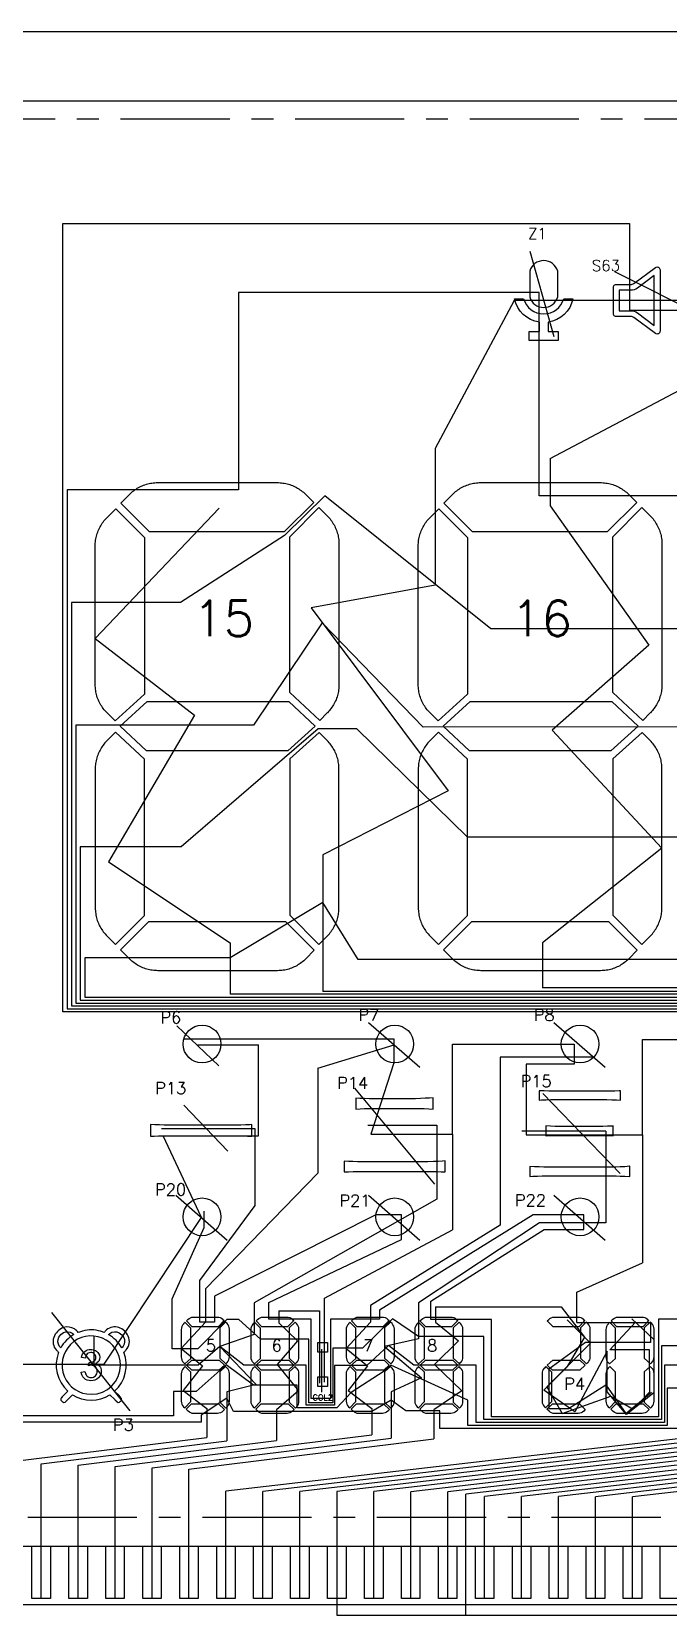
# Model space of a CAD drawing. Header units: millimetres. Extents: x 1653 to 3206, y -200 to 97.
# Drawn here: x 2433 to 2454.8, y -40.4 to 14 of the extents above; entities that cross this region are included whole.
import ezdxf
from ezdxf.enums import TextEntityAlignment as Align

# ---------------------------------------------------------------- set-up
doc = ezdxf.new("R2010")
doc.units = ezdxf.units.MM
doc.header["$LTSCALE"] = 3
doc.linetypes.add('CENTER', pattern=[2, 1.25, -0.25, 0.25, -0.25])
for name, color, linetype in [('COM', 1, 'Continuous'), ('DIM', 4, 'Continuous'), ('SEG', 3, 'Continuous')]:
    doc.layers.add(name, color=color, linetype=linetype)
doc.styles.add('romans', font='romans.shx')

msp = doc.modelspace()

# ---------------------------------------------------------------- linework, layer by layer
at = {"linetype": 'Continuous'}
msp.add_lwpolyline([(2378.323, -0.981), (2378.323, -24.981), (2393.323, -39.981), (2478.323, -39.981), (2493.323, -24.981), (2493.323, -0.981), (2478.323, 14.019), (2393.323, 14.019)], close=True, dxfattribs=at)
at = {"linetype": 'CENTER'}
msp.add_lwpolyline([(2469.762, 11.019), (2402.823, 11.019, 0.895837), (2402.823, -36.981), (2469.762, -36.981, 0.856686)], format="xyb", close=True, dxfattribs=at)
at = {"ltscale": 5.567185}
for points in [[(2450.073, 4.911, 0.751312), (2451.033, 4.911), (2451.033, 5.798, 0.751312), (2450.073, 5.798)], [(2449.861, 4.85, 0.752009), (2451.244, 4.85), (2451.553, 4.85, -0.316474), (2450.703, 4.041), (2450.703, 3.72), (2451.053, 3.72), (2451.053, 3.42), (2450.053, 3.42), (2450.053, 3.72), (2450.403, 3.72), (2450.403, 4.041, -0.316474), (2449.553, 4.85)]]:
    msp.add_lwpolyline(points, format="xyb", close=True, dxfattribs=at)
for points in [[(2454.55, 5.841), (2454.55, 3.737, -0.613749), (2454.391, 3.657), (2453.654, 4.2, 0.170117), (2453.535, 4.239), (2453.051, 4.239, -0.053353), (2453.015, 4.242, -0.353166), (2452.953, 4.309), (2452.952, 4.317, -0.024643), (2452.951, 4.339), (2452.951, 5.239, -0.039381), (2452.953, 5.269, -0.380477), (2453.023, 5.337, -0.034324), (2453.051, 5.339), (2453.535, 5.339, 0.171528), (2453.653, 5.378), (2454.391, 5.922, -0.615264)], [(2453.772, 5.217, -0.17176), (2453.535, 5.139), (2453.151, 5.139), (2453.151, 4.439), (2453.536, 4.439, -0.170393), (2453.773, 4.361), (2454.35, 3.935), (2454.35, 5.643)], [(2435.807, -32.658, 0.313418), (2436.122, -31.321, 0.045063), (2436.203, -31.243, 0.302255), (2436.274, -30.77, 0.209532), (2435.948, -30.473, 0.263753), (2435.533, -30.555, 0.051792), (2435.445, -30.644, 0.019576), (2435.327, -30.603, 0.150277), (2434.707, -30.594, 0.025282), (2434.56, -30.644, 0.078806), (2434.428, -30.522, 0.233987), (2434.054, -30.475, 0.230004), (2433.715, -30.813, 0.27049), (2433.798, -31.238, 0.049092), (2433.884, -31.321, 0.313442), (2434.199, -32.658), (2434.035, -32.821, 0.027829), (2433.978, -32.884, 0.027591), (2433.968, -32.9, 0.357724), (2433.978, -32.991, 0.080639), (2434.024, -33.028, 0.279133), (2434.107, -33.031, 0.087277), (2434.153, -32.991, -0.018466), (2434.197, -32.943), (2434.36, -32.78, 0.289541), (2435.646, -32.78), (2435.809, -32.943, -0.017068), (2435.83, -32.966), (2435.848, -32.986), (2435.857, -32.995), (2435.866, -33.005), (2435.875, -33.013, 0.027369), (2435.889, -33.025, 0.298636), (2435.974, -33.032, 0.081733), (2436.022, -32.997), (2436.028, -32.992, 0.318993), (2436.043, -32.911, 0.090584), (2436.003, -32.855, 0.006605), (2435.971, -32.821)], [(2434.41, -30.716, 0.14274), (2433.956, -31.17, -0.042316), (2433.913, -31.119, -0.289223), (2433.894, -30.8, -0.160211), (2434.053, -30.648, -0.268904), (2434.351, -30.669, -0.049341)], [(2436.006, -31.763, 2.414511), (2435.003, -32.766, 0.414113)], [(2436.05, -31.17, 0.142829), (2435.596, -30.716, -0.035853), (2435.64, -30.679, -0.29652), (2435.966, -30.654, -0.160233), (2436.118, -30.813, -0.268899), (2436.097, -31.111, -0.049329)], [(2434.994, -32.193, 0.422109), (2435.21, -31.974, 0.435736), (2435.004, -31.769, 0.062064), (2434.913, -31.784), (2434.928, -31.671, 0.166387), (2435.094, -31.631, 0.272684), (2435.163, -31.497, 0.205748), (2435.117, -31.382, 0.210691), (2434.987, -31.333, 0.26474), (2434.837, -31.415, 0.096467), (2434.801, -31.522), (2434.672, -31.499, -0.178724), (2434.781, -31.296, -0.178151), (2434.988, -31.227, -0.120239), (2435.146, -31.264, -0.14392), (2435.257, -31.364, -0.288638), (2435.259, -31.622, -0.140462), (2435.15, -31.712, -0.175921), (2435.293, -31.799, -0.168245), (2435.347, -31.971, -0.209358), (2435.251, -32.199, -0.20336), (2434.993, -32.3, -0.198821), (2434.758, -32.213, -0.18451), (2434.659, -32.004), (2434.788, -31.987, 0.026719), (2434.801, -32.038, 0.136994), (2434.865, -32.146, 0.18774)]]:
    msp.add_lwpolyline(points, format="xyb", close=True)
for points in [[(2436.351, -1.836), (2436.387, -1.803), (2436.425, -1.772), (2436.463, -1.741), (2436.503, -1.713), (2436.543, -1.685), (2436.585, -1.659), (2436.627, -1.635), (2436.671, -1.612), (2436.715, -1.591), (2436.759, -1.571), (2436.805, -1.553), (2436.851, -1.536), (2436.898, -1.521), (2436.945, -1.508), (2436.992, -1.497), (2437.04, -1.487), (2437.089, -1.479), (2437.137, -1.472), (2437.186, -1.468), (2437.235, -1.465), (2437.284, -1.464), (2437.296, -1.463), (2441.395, -1.463), (2441.444, -1.464), (2441.492, -1.467), (2441.541, -1.471), (2441.59, -1.477), (2441.638, -1.485), (2441.686, -1.494), (2441.734, -1.505), (2441.781, -1.518), (2441.828, -1.532), (2441.874, -1.548), (2441.92, -1.566), (2441.965, -1.585), (2442.009, -1.606), (2442.052, -1.629), (2442.095, -1.653), (2442.137, -1.678), (2442.177, -1.706), (2442.217, -1.734), (2442.256, -1.764), (2442.294, -1.795), (2442.33, -1.828), (2442.366, -1.861), (2442.374, -1.87), (2442.648, -2.143), (2441.637, -3.156), (2437.004, -3.156), (2436.016, -2.169), (2436.316, -1.87)], [(2447.451, -1.836), (2447.487, -1.803), (2447.525, -1.772), (2447.563, -1.741), (2447.603, -1.713), (2447.643, -1.685), (2447.685, -1.659), (2447.727, -1.635), (2447.77, -1.612), (2447.814, -1.591), (2447.859, -1.571), (2447.905, -1.553), (2447.951, -1.536), (2447.997, -1.521), (2448.045, -1.508), (2448.092, -1.497), (2448.14, -1.487), (2448.188, -1.479), (2448.237, -1.472), (2448.286, -1.468), (2448.334, -1.465), (2448.383, -1.464), (2448.396, -1.463), (2452.494, -1.463), (2452.543, -1.464), (2452.592, -1.467), (2452.641, -1.471), (2452.689, -1.477), (2452.738, -1.485), (2452.786, -1.494), (2452.834, -1.505), (2452.881, -1.518), (2452.928, -1.532), (2452.974, -1.548), (2453.019, -1.566), (2453.064, -1.585), (2453.109, -1.606), (2453.152, -1.629), (2453.195, -1.653), (2453.236, -1.678), (2453.277, -1.706), (2453.317, -1.734), (2453.356, -1.764), (2453.393, -1.795), (2453.43, -1.828), (2453.465, -1.861), (2453.474, -1.87), (2453.748, -2.143), (2452.736, -3.156), (2448.104, -3.156), (2447.116, -2.169), (2447.416, -1.87)], [(2435.141, -3.593), (2435.144, -3.544), (2435.148, -3.495), (2435.154, -3.447), (2435.162, -3.399), (2435.171, -3.351), (2435.182, -3.303), (2435.195, -3.256), (2435.209, -3.209), (2435.225, -3.163), (2435.243, -3.117), (2435.262, -3.072), (2435.283, -3.028), (2435.306, -2.984), (2435.33, -2.942), (2435.355, -2.9), (2435.382, -2.859), (2435.411, -2.819), (2435.44, -2.78), (2435.472, -2.743), (2435.504, -2.706), (2435.538, -2.67), (2435.547, -2.661), (2435.848, -2.36), (2436.833, -3.345), (2436.833, -8.723), (2435.821, -9.645), (2435.547, -9.371), (2435.513, -9.336), (2435.48, -9.3), (2435.448, -9.262), (2435.418, -9.224), (2435.39, -9.184), (2435.362, -9.144), (2435.336, -9.102), (2435.312, -9.06), (2435.289, -9.016), (2435.268, -8.972), (2435.248, -8.928), (2435.23, -8.882), (2435.213, -8.836), (2435.198, -8.789), (2435.185, -8.742), (2435.174, -8.695), (2435.164, -8.647), (2435.156, -8.598), (2435.149, -8.55), (2435.145, -8.501), (2435.142, -8.452), (2435.141, -8.403), (2435.14, -8.391), (2435.14, -3.642)], [(2443.516, -3.522), (2443.517, -3.573), (2443.517, -8.391), (2443.517, -8.44), (2443.514, -8.488), (2443.51, -8.537), (2443.504, -8.586), (2443.496, -8.634), (2443.487, -8.682), (2443.476, -8.73), (2443.463, -8.777), (2443.449, -8.824), (2443.433, -8.87), (2443.415, -8.916), (2443.395, -8.961), (2443.375, -9.005), (2443.352, -9.048), (2443.328, -9.091), (2443.302, -9.133), (2443.275, -9.174), (2443.247, -9.213), (2443.217, -9.252), (2443.186, -9.29), (2443.154, -9.327), (2443.12, -9.362), (2443.111, -9.372), (2442.856, -9.626), (2441.825, -8.665), (2441.825, -3.327), (2442.828, -2.322), (2443.11, -2.602), (2443.145, -2.639), (2443.178, -2.675), (2443.209, -2.712), (2443.239, -2.751), (2443.268, -2.791), (2443.295, -2.831), (2443.321, -2.873), (2443.346, -2.915), (2443.369, -2.958), (2443.39, -3.002), (2443.41, -3.047), (2443.428, -3.093), (2443.444, -3.139), (2443.459, -3.185), (2443.473, -3.232), (2443.484, -3.28), (2443.494, -3.328), (2443.502, -3.376), (2443.508, -3.425), (2443.513, -3.473)], [(2446.241, -3.593), (2446.244, -3.544), (2446.248, -3.495), (2446.254, -3.447), (2446.261, -3.399), (2446.271, -3.351), (2446.282, -3.303), (2446.295, -3.256), (2446.309, -3.209), (2446.325, -3.163), (2446.343, -3.117), (2446.362, -3.072), (2446.383, -3.028), (2446.406, -2.984), (2446.43, -2.942), (2446.455, -2.9), (2446.482, -2.859), (2446.51, -2.819), (2446.54, -2.78), (2446.571, -2.743), (2446.604, -2.706), (2446.637, -2.67), (2446.646, -2.661), (2446.948, -2.36), (2447.932, -3.345), (2447.932, -8.723), (2446.92, -9.645), (2446.646, -9.371), (2446.612, -9.336), (2446.58, -9.3), (2446.548, -9.262), (2446.518, -9.224), (2446.489, -9.184), (2446.462, -9.144), (2446.436, -9.102), (2446.412, -9.06), (2446.389, -9.016), (2446.367, -8.972), (2446.348, -8.928), (2446.33, -8.882), (2446.313, -8.836), (2446.298, -8.789), (2446.285, -8.742), (2446.274, -8.695), (2446.264, -8.647), (2446.256, -8.598), (2446.249, -8.55), (2446.245, -8.501), (2446.242, -8.452), (2446.24, -8.403), (2446.24, -8.391), (2446.24, -3.642)], [(2454.616, -3.522), (2454.617, -3.573), (2454.617, -8.391), (2454.616, -8.44), (2454.614, -8.488), (2454.61, -8.537), (2454.604, -8.586), (2454.596, -8.634), (2454.587, -8.682), (2454.576, -8.73), (2454.563, -8.777), (2454.548, -8.824), (2454.532, -8.87), (2454.515, -8.916), (2454.495, -8.961), (2454.474, -9.005), (2454.452, -9.048), (2454.428, -9.091), (2454.402, -9.133), (2454.375, -9.174), (2454.347, -9.213), (2454.317, -9.252), (2454.286, -9.29), (2454.254, -9.327), (2454.22, -9.362), (2454.211, -9.372), (2453.956, -9.626), (2452.925, -8.665), (2452.925, -3.327), (2453.928, -2.322), (2454.21, -2.602), (2454.245, -2.639), (2454.277, -2.675), (2454.309, -2.712), (2454.339, -2.751), (2454.368, -2.791), (2454.395, -2.831), (2454.421, -2.873), (2454.445, -2.915), (2454.468, -2.958), (2454.49, -3.002), (2454.509, -3.047), (2454.528, -3.093), (2454.544, -3.139), (2454.559, -3.185), (2454.572, -3.232), (2454.584, -3.28), (2454.594, -3.328), (2454.602, -3.376), (2454.608, -3.425), (2454.613, -3.473)], [(2441.755, -10.674), (2436.901, -10.674), (2435.997, -9.828), (2436.927, -8.981), (2441.792, -8.981), (2442.7, -9.827)], [(2452.855, -10.674), (2448, -10.674), (2447.097, -9.828), (2448.027, -8.981), (2452.892, -8.981), (2453.799, -9.827)], [(2435.513, -16.996), (2435.547, -17.031), (2435.836, -17.32), (2436.833, -16.321), (2436.833, -10.958), (2435.839, -10.029), (2435.547, -10.321), (2435.538, -10.331), (2435.504, -10.366), (2435.472, -10.403), (2435.44, -10.44), (2435.411, -10.479), (2435.382, -10.519), (2435.355, -10.56), (2435.33, -10.602), (2435.306, -10.644), (2435.283, -10.688), (2435.262, -10.732), (2435.243, -10.777), (2435.225, -10.823), (2435.209, -10.869), (2435.195, -10.916), (2435.182, -10.963), (2435.171, -11.011), (2435.162, -11.059), (2435.154, -11.107), (2435.148, -11.156), (2435.144, -11.204), (2435.141, -11.253), (2435.14, -11.302), (2435.14, -16.051), (2435.141, -16.064), (2435.142, -16.112), (2435.145, -16.161), (2435.149, -16.21), (2435.156, -16.259), (2435.164, -16.307), (2435.174, -16.355), (2435.185, -16.402), (2435.198, -16.449), (2435.213, -16.496), (2435.23, -16.542), (2435.248, -16.588), (2435.268, -16.632), (2435.289, -16.676), (2435.312, -16.72), (2435.336, -16.762), (2435.362, -16.804), (2435.39, -16.844), (2435.418, -16.884), (2435.448, -16.922), (2435.48, -16.96)], [(2443.111, -10.322), (2442.835, -10.046), (2441.825, -10.952), (2441.825, -16.317), (2442.825, -17.317), (2443.111, -17.031), (2443.12, -17.022), (2443.154, -16.987), (2443.186, -16.95), (2443.217, -16.912), (2443.247, -16.874), (2443.275, -16.834), (2443.302, -16.793), (2443.328, -16.751), (2443.352, -16.709), (2443.374, -16.665), (2443.395, -16.621), (2443.415, -16.576), (2443.432, -16.53), (2443.449, -16.484), (2443.463, -16.437), (2443.476, -16.39), (2443.487, -16.342), (2443.496, -16.294), (2443.504, -16.246), (2443.51, -16.197), (2443.514, -16.149), (2443.517, -16.1), (2443.517, -16.051), (2443.517, -11.302), (2443.517, -11.289), (2443.516, -11.24), (2443.513, -11.192), (2443.508, -11.143), (2443.502, -11.094), (2443.494, -11.046), (2443.484, -10.998), (2443.473, -10.951), (2443.459, -10.903), (2443.445, -10.857), (2443.428, -10.811), (2443.41, -10.765), (2443.39, -10.721), (2443.369, -10.677), (2443.346, -10.633), (2443.321, -10.591), (2443.295, -10.549), (2443.268, -10.509), (2443.239, -10.469), (2443.209, -10.431), (2443.178, -10.393), (2443.145, -10.357)], [(2446.612, -16.996), (2446.646, -17.031), (2446.936, -17.32), (2447.932, -16.321), (2447.932, -10.958), (2446.939, -10.029), (2446.646, -10.321), (2446.637, -10.331), (2446.604, -10.366), (2446.571, -10.403), (2446.54, -10.44), (2446.51, -10.479), (2446.482, -10.519), (2446.455, -10.56), (2446.43, -10.602), (2446.406, -10.644), (2446.383, -10.688), (2446.362, -10.732), (2446.343, -10.777), (2446.325, -10.823), (2446.309, -10.869), (2446.295, -10.916), (2446.282, -10.963), (2446.271, -11.011), (2446.261, -11.059), (2446.254, -11.107), (2446.248, -11.156), (2446.244, -11.204), (2446.241, -11.253), (2446.24, -11.302), (2446.24, -16.051), (2446.24, -16.064), (2446.242, -16.112), (2446.245, -16.161), (2446.249, -16.21), (2446.256, -16.259), (2446.264, -16.307), (2446.274, -16.355), (2446.285, -16.402), (2446.298, -16.449), (2446.313, -16.496), (2446.33, -16.542), (2446.348, -16.588), (2446.367, -16.632), (2446.389, -16.676), (2446.412, -16.72), (2446.436, -16.762), (2446.462, -16.804), (2446.489, -16.844), (2446.518, -16.884), (2446.548, -16.922), (2446.58, -16.96)], [(2454.211, -10.322), (2453.935, -10.046), (2452.925, -10.952), (2452.925, -16.317), (2453.925, -17.317), (2454.211, -17.031), (2454.22, -17.022), (2454.253, -16.987), (2454.286, -16.95), (2454.317, -16.912), (2454.347, -16.874), (2454.375, -16.834), (2454.402, -16.793), (2454.428, -16.751), (2454.452, -16.709), (2454.474, -16.665), (2454.495, -16.621), (2454.514, -16.576), (2454.532, -16.53), (2454.548, -16.484), (2454.563, -16.437), (2454.576, -16.39), (2454.587, -16.342), (2454.596, -16.294), (2454.604, -16.246), (2454.61, -16.197), (2454.614, -16.149), (2454.616, -16.1), (2454.617, -16.051), (2454.617, -11.302), (2454.617, -11.289), (2454.616, -11.24), (2454.613, -11.192), (2454.608, -11.143), (2454.602, -11.094), (2454.594, -11.046), (2454.584, -10.998), (2454.572, -10.951), (2454.559, -10.903), (2454.544, -10.857), (2454.528, -10.811), (2454.51, -10.765), (2454.49, -10.721), (2454.468, -10.677), (2454.446, -10.633), (2454.421, -10.591), (2454.395, -10.549), (2454.368, -10.509), (2454.339, -10.469), (2454.309, -10.431), (2454.277, -10.393), (2454.245, -10.357)], [(2441.677, -16.528), (2442.669, -17.52), (2442.375, -17.815), (2442.34, -17.849), (2442.304, -17.881), (2442.266, -17.913), (2442.228, -17.943), (2442.188, -17.972), (2442.147, -17.999), (2442.106, -18.025), (2442.064, -18.05), (2442.02, -18.072), (2441.976, -18.094), (2441.932, -18.114), (2441.886, -18.132), (2441.84, -18.148), (2441.793, -18.163), (2441.746, -18.176), (2441.699, -18.188), (2441.651, -18.198), (2441.603, -18.206), (2441.554, -18.212), (2441.505, -18.217), (2441.456, -18.22), (2441.408, -18.221), (2441.395, -18.221), (2437.297, -18.221), (2437.248, -18.22), (2437.199, -18.218), (2437.15, -18.214), (2437.102, -18.208), (2437.053, -18.2), (2437.005, -18.191), (2436.958, -18.18), (2436.91, -18.167), (2436.864, -18.152), (2436.817, -18.136), (2436.772, -18.119), (2436.727, -18.099), (2436.683, -18.078), (2436.639, -18.056), (2436.596, -18.032), (2436.555, -18.006), (2436.514, -17.979), (2436.474, -17.951), (2436.435, -17.921), (2436.398, -17.89), (2436.361, -17.857), (2436.325, -17.824), (2436.316, -17.815), (2436.008, -17.507), (2436.985, -16.528)], [(2452.777, -16.528), (2453.769, -17.52), (2453.475, -17.815), (2453.44, -17.849), (2453.403, -17.881), (2453.366, -17.913), (2453.327, -17.943), (2453.288, -17.972), (2453.247, -17.999), (2453.206, -18.025), (2453.163, -18.05), (2453.12, -18.072), (2453.076, -18.094), (2453.031, -18.114), (2452.986, -18.132), (2452.94, -18.148), (2452.893, -18.163), (2452.846, -18.176), (2452.799, -18.188), (2452.751, -18.198), (2452.702, -18.206), (2452.654, -18.212), (2452.605, -18.217), (2452.556, -18.22), (2452.507, -18.221), (2452.494, -18.221), (2448.397, -18.221), (2448.348, -18.22), (2448.299, -18.218), (2448.25, -18.214), (2448.201, -18.208), (2448.153, -18.2), (2448.105, -18.191), (2448.057, -18.18), (2448.01, -18.167), (2447.963, -18.152), (2447.917, -18.136), (2447.871, -18.119), (2447.827, -18.099), (2447.782, -18.078), (2447.739, -18.056), (2447.696, -18.032), (2447.655, -18.006), (2447.614, -17.979), (2447.574, -17.951), (2447.535, -17.921), (2447.497, -17.89), (2447.461, -17.857), (2447.425, -17.824), (2447.416, -17.815), (2447.108, -17.507), (2448.084, -16.528)], [(2446.757, -22.587), (2446.633, -22.594), (2446.478, -22.602), (2446.317, -22.61), (2446.146, -22.618), (2444.722, -22.618), (2444.557, -22.616), (2444.393, -22.613), (2444.238, -22.608), (2444.094, -22.602), (2444.094, -22.97), (2444.099, -22.97), (2444.241, -22.962), (2444.396, -22.958), (2444.561, -22.956), (2444.736, -22.955), (2446.16, -22.955), (2446.287, -22.955), (2446.45, -22.958), (2446.606, -22.962), (2446.757, -22.97)], [(2453.196, -22.342), (2453.143, -22.345), (2452.991, -22.352), (2452.829, -22.355), (2452.66, -22.356), (2450.962, -22.356), (2450.879, -22.356), (2450.724, -22.353), (2450.564, -22.349), (2450.395, -22.342), (2450.395, -22.663), (2450.472, -22.66), (2450.635, -22.654), (2450.793, -22.649), (2450.947, -22.648), (2452.66, -22.648), (2452.726, -22.648), (2452.897, -22.651), (2453.053, -22.656), (2453.196, -22.663)], [(2440.527, -23.507), (2440.45, -23.51), (2440.301, -23.514), (2440.143, -23.519), (2439.979, -23.521), (2439.807, -23.522), (2437.802, -23.522), (2437.669, -23.522), (2437.506, -23.519), (2437.347, -23.516), (2437.19, -23.513), (2437.035, -23.507), (2437.035, -23.905), (2437.161, -23.901), (2437.317, -23.896), (2437.477, -23.893), (2437.638, -23.89), (2437.802, -23.89), (2439.821, -23.89), (2439.895, -23.89), (2440.062, -23.891), (2440.223, -23.895), (2440.378, -23.899), (2440.527, -23.905)], [(2450.625, -23.553), (2450.625, -23.89), (2450.638, -23.888), (2450.804, -23.88), (2450.962, -23.876), (2451.114, -23.874), (2452.432, -23.874), (2452.453, -23.874), (2452.593, -23.876), (2452.754, -23.882), (2452.936, -23.89), (2452.936, -23.553), (2452.906, -23.555), (2452.739, -23.562), (2452.58, -23.566), (2452.432, -23.567), (2451.114, -23.567), (2451.102, -23.567), (2450.943, -23.566), (2450.784, -23.561)], [(2447.17, -24.748), (2447.072, -24.759), (2446.926, -24.77), (2446.76, -24.776), (2446.573, -24.779), (2444.338, -24.779), (2444.332, -24.779), (2444.156, -24.778), (2443.992, -24.775), (2443.839, -24.77), (2443.696, -24.764), (2443.696, -25.132), (2443.713, -25.13), (2443.849, -25.124), (2444.001, -25.119), (2444.169, -25.116), (2444.354, -25.116), (2446.573, -25.116), (2446.71, -25.116), (2446.879, -25.119), (2447.032, -25.124), (2447.17, -25.132)], [(2453.517, -24.931), (2453.503, -24.933), (2453.338, -24.95), (2453.18, -24.96), (2453.028, -24.963), (2450.64, -24.963), (2450.553, -24.963), (2450.395, -24.96), (2450.235, -24.955), (2450.074, -24.947), (2450.074, -25.284), (2450.173, -25.281), (2450.34, -25.275), (2450.497, -25.27), (2450.64, -25.27), (2453.028, -25.27), (2453.039, -25.27), (2453.185, -25.271), (2453.345, -25.276), (2453.517, -25.284)], [(2438.143, -31.636), (2438.176, -31.676), (2438.224, -31.724), (2438.43, -31.537), (2438.43, -30.496), (2438.23, -30.296), (2438.176, -30.35), (2438.171, -30.355), (2438.139, -30.396), (2438.115, -30.442), (2438.1, -30.492), (2438.096, -30.543), (2438.096, -31.482), (2438.096, -31.489), (2438.102, -31.541), (2438.118, -31.59)], [(2438.368, -30.16), (2438.413, -30.135), (2438.463, -30.119), (2438.514, -30.113), (2438.522, -30.113), (2439.332, -30.113), (2439.383, -30.118), (2439.433, -30.132), (2439.479, -30.156), (2439.52, -30.188), (2439.525, -30.193), (2439.569, -30.237), (2439.36, -30.447), (2438.475, -30.447), (2438.274, -30.247), (2438.328, -30.193)], [(2439.751, -31.482), (2439.751, -30.525), (2439.745, -30.473), (2439.729, -30.423), (2439.704, -30.378), (2439.67, -30.337), (2439.616, -30.283), (2439.417, -30.483), (2439.417, -31.525), (2439.626, -31.72), (2439.671, -31.676), (2439.676, -31.67), (2439.708, -31.629), (2439.732, -31.583), (2439.746, -31.533)], [(2440.534, -31.636), (2440.567, -31.676), (2440.616, -31.724), (2440.821, -31.537), (2440.821, -30.496), (2440.621, -30.296), (2440.567, -30.35), (2440.562, -30.355), (2440.53, -30.396), (2440.506, -30.442), (2440.492, -30.492), (2440.487, -30.543), (2440.487, -31.482), (2440.487, -31.489), (2440.493, -31.541), (2440.509, -31.59)], [(2440.759, -30.16), (2440.805, -30.135), (2440.854, -30.119), (2440.905, -30.113), (2440.913, -30.113), (2441.723, -30.113), (2441.775, -30.118), (2441.825, -30.132), (2441.871, -30.156), (2441.911, -30.188), (2441.917, -30.193), (2441.961, -30.237), (2441.751, -30.447), (2440.866, -30.447), (2440.666, -30.247), (2440.719, -30.193)], [(2442.143, -31.482), (2442.143, -30.525), (2442.136, -30.473), (2442.12, -30.423), (2442.095, -30.378), (2442.062, -30.337), (2442.008, -30.283), (2441.808, -30.483), (2441.808, -31.525), (2442.017, -31.72), (2442.062, -31.676), (2442.068, -31.67), (2442.1, -31.629), (2442.123, -31.583), (2442.138, -31.533)], [(2443.811, -31.636), (2443.844, -31.676), (2443.893, -31.724), (2444.098, -31.537), (2444.098, -30.496), (2443.898, -30.296), (2443.844, -30.35), (2443.839, -30.355), (2443.807, -30.396), (2443.783, -30.442), (2443.769, -30.492), (2443.764, -30.543), (2443.764, -31.482), (2443.764, -31.489), (2443.77, -31.541), (2443.786, -31.59)], [(2444.036, -30.16), (2444.082, -30.135), (2444.131, -30.119), (2444.182, -30.113), (2444.19, -30.113), (2445, -30.113), (2445.052, -30.118), (2445.102, -30.132), (2445.148, -30.156), (2445.188, -30.188), (2445.194, -30.193), (2445.238, -30.237), (2445.028, -30.447), (2444.143, -30.447), (2443.943, -30.247), (2443.996, -30.193)], [(2445.42, -31.482), (2445.42, -30.525), (2445.413, -30.473), (2445.397, -30.423), (2445.372, -30.378), (2445.339, -30.337), (2445.285, -30.283), (2445.085, -30.483), (2445.085, -31.525), (2445.294, -31.72), (2445.339, -31.676), (2445.345, -31.67), (2445.377, -31.629), (2445.4, -31.583), (2445.415, -31.533)], [(2446.169, -31.636), (2446.202, -31.676), (2446.251, -31.724), (2446.456, -31.537), (2446.456, -30.496), (2446.256, -30.296), (2446.202, -30.35), (2446.197, -30.355), (2446.165, -30.396), (2446.141, -30.442), (2446.127, -30.492), (2446.122, -30.543), (2446.122, -31.482), (2446.122, -31.489), (2446.128, -31.541), (2446.144, -31.59)], [(2446.394, -30.16), (2446.44, -30.135), (2446.489, -30.119), (2446.541, -30.113), (2446.548, -30.113), (2447.358, -30.113), (2447.41, -30.118), (2447.46, -30.132), (2447.506, -30.156), (2447.547, -30.188), (2447.552, -30.193), (2447.596, -30.237), (2447.386, -30.447), (2446.501, -30.447), (2446.301, -30.247), (2446.354, -30.193)], [(2447.778, -31.482), (2447.778, -30.525), (2447.771, -30.473), (2447.755, -30.423), (2447.73, -30.378), (2447.697, -30.337), (2447.643, -30.283), (2447.443, -30.483), (2447.443, -31.525), (2447.653, -31.72), (2447.697, -31.676), (2447.703, -31.67), (2447.735, -31.629), (2447.758, -31.583), (2447.773, -31.533)], [(2450.768, -30.16), (2450.813, -30.135), (2450.862, -30.119), (2450.914, -30.113), (2450.922, -30.113), (2451.732, -30.113), (2451.783, -30.118), (2451.833, -30.132), (2451.879, -30.156), (2451.92, -30.188), (2451.925, -30.193), (2451.969, -30.237), (2451.76, -30.447), (2450.874, -30.447), (2450.674, -30.247), (2450.728, -30.193)], [(2452.151, -31.482), (2452.151, -30.525), (2452.145, -30.473), (2452.129, -30.423), (2452.104, -30.378), (2452.07, -30.337), (2452.016, -30.283), (2451.817, -30.483), (2451.817, -31.525), (2452.026, -31.72), (2452.071, -31.676), (2452.076, -31.67), (2452.108, -31.629), (2452.132, -31.583), (2452.146, -31.533)], [(2452.736, -31.636), (2452.769, -31.676), (2452.818, -31.724), (2453.024, -31.537), (2453.024, -30.496), (2452.823, -30.296), (2452.769, -30.35), (2452.764, -30.355), (2452.732, -30.396), (2452.708, -30.442), (2452.694, -30.492), (2452.689, -30.543), (2452.689, -31.482), (2452.689, -31.489), (2452.696, -31.541), (2452.711, -31.59)], [(2452.961, -30.16), (2453.007, -30.135), (2453.056, -30.119), (2453.108, -30.113), (2453.115, -30.113), (2453.925, -30.113), (2453.977, -30.118), (2454.027, -30.132), (2454.073, -30.156), (2454.114, -30.188), (2454.119, -30.193), (2454.163, -30.237), (2453.953, -30.447), (2453.068, -30.447), (2452.868, -30.247), (2452.921, -30.193)], [(2454.345, -31.482), (2454.345, -30.525), (2454.338, -30.473), (2454.322, -30.423), (2454.298, -30.378), (2454.264, -30.337), (2454.21, -30.283), (2454.01, -30.483), (2454.01, -31.525), (2454.22, -31.72), (2454.264, -31.676), (2454.27, -31.67), (2454.302, -31.629), (2454.325, -31.583), (2454.34, -31.533)], [(2442.788, -31.321), (2442.788, -30.987), (2443.123, -30.987), (2443.123, -31.321)], [(2438.143, -33.15), (2438.176, -33.19), (2438.218, -33.231), (2438.43, -33.018), (2438.43, -32), (2438.228, -31.811), (2438.176, -31.864), (2438.171, -31.869), (2438.139, -31.91), (2438.115, -31.956), (2438.1, -32.006), (2438.096, -32.057), (2438.096, -32.996), (2438.096, -33.003), (2438.102, -33.055), (2438.118, -33.104)], [(2439.578, -31.766), (2439.391, -31.933), (2438.455, -31.933), (2438.276, -31.766), (2438.461, -31.598), (2439.398, -31.598)], [(2439.671, -31.864), (2439.622, -31.815), (2439.417, -31.999), (2439.417, -33.032), (2439.628, -33.243), (2439.673, -33.198), (2439.708, -33.153), (2439.732, -33.107), (2439.746, -33.057), (2439.751, -33.005), (2439.751, -32.057), (2439.751, -32.05), (2439.745, -31.998), (2439.729, -31.949), (2439.704, -31.903)], [(2440.534, -33.15), (2440.567, -33.19), (2440.609, -33.231), (2440.821, -33.018), (2440.821, -32), (2440.62, -31.811), (2440.567, -31.864), (2440.562, -31.869), (2440.53, -31.91), (2440.506, -31.956), (2440.492, -32.006), (2440.487, -32.057), (2440.487, -32.996), (2440.487, -33.003), (2440.493, -33.055), (2440.509, -33.104)], [(2441.969, -31.766), (2441.783, -31.933), (2440.846, -31.933), (2440.668, -31.766), (2440.852, -31.598), (2441.79, -31.598)], [(2442.062, -31.864), (2442.014, -31.815), (2441.808, -31.999), (2441.808, -33.032), (2442.019, -33.243), (2442.064, -33.198), (2442.1, -33.153), (2442.123, -33.107), (2442.138, -33.057), (2442.143, -33.005), (2442.143, -32.057), (2442.143, -32.05), (2442.136, -31.998), (2442.121, -31.949), (2442.096, -31.903)], [(2443.811, -33.15), (2443.844, -33.19), (2443.886, -33.231), (2444.098, -33.018), (2444.098, -32), (2443.897, -31.811), (2443.844, -31.864), (2443.839, -31.869), (2443.807, -31.91), (2443.783, -31.956), (2443.769, -32.006), (2443.764, -32.057), (2443.764, -32.996), (2443.764, -33.003), (2443.77, -33.055), (2443.786, -33.104)], [(2445.246, -31.766), (2445.059, -31.933), (2444.123, -31.933), (2443.945, -31.766), (2444.129, -31.598), (2445.067, -31.598)], [(2445.339, -31.864), (2445.29, -31.815), (2445.085, -31.999), (2445.085, -33.032), (2445.296, -33.243), (2445.341, -33.198), (2445.377, -33.153), (2445.4, -33.107), (2445.415, -33.057), (2445.42, -33.005), (2445.42, -32.057), (2445.419, -32.05), (2445.413, -31.998), (2445.397, -31.949), (2445.372, -31.903)], [(2446.169, -33.15), (2446.202, -33.19), (2446.244, -33.231), (2446.456, -33.018), (2446.456, -32), (2446.255, -31.811), (2446.202, -31.864), (2446.197, -31.869), (2446.165, -31.91), (2446.141, -31.956), (2446.127, -32.006), (2446.122, -32.057), (2446.122, -32.996), (2446.122, -33.003), (2446.129, -33.055), (2446.144, -33.104)], [(2447.604, -31.766), (2447.418, -31.933), (2446.482, -31.933), (2446.303, -31.766), (2446.487, -31.598), (2447.425, -31.598)], [(2447.697, -31.864), (2447.649, -31.815), (2447.443, -31.999), (2447.443, -33.032), (2447.654, -33.243), (2447.699, -33.198), (2447.735, -33.153), (2447.758, -33.107), (2447.773, -33.057), (2447.778, -33.005), (2447.778, -32.057), (2447.778, -32.05), (2447.771, -31.998), (2447.756, -31.949), (2447.731, -31.903)], [(2450.543, -33.15), (2450.576, -33.19), (2450.617, -33.231), (2450.83, -33.018), (2450.83, -32), (2450.628, -31.811), (2450.576, -31.864), (2450.57, -31.869), (2450.539, -31.91), (2450.515, -31.956), (2450.5, -32.006), (2450.495, -32.057), (2450.495, -32.996), (2450.496, -33.003), (2450.502, -33.055), (2450.518, -33.104)], [(2451.978, -31.766), (2451.791, -31.933), (2450.855, -31.933), (2450.676, -31.766), (2450.861, -31.598), (2451.798, -31.598)], [(2452.736, -33.15), (2452.769, -33.19), (2452.811, -33.231), (2453.024, -33.018), (2453.024, -32), (2452.822, -31.811), (2452.769, -31.864), (2452.764, -31.869), (2452.732, -31.91), (2452.708, -31.956), (2452.694, -32.006), (2452.689, -32.057), (2452.689, -32.996), (2452.689, -33.003), (2452.696, -33.055), (2452.711, -33.104)], [(2454.264, -31.864), (2454.216, -31.815), (2454.01, -31.999), (2454.01, -33.032), (2454.221, -33.243), (2454.266, -33.198), (2454.302, -33.153), (2454.325, -33.107), (2454.34, -33.057), (2454.345, -33.005), (2454.345, -32.057), (2454.345, -32.05), (2454.338, -31.998), (2454.323, -31.949), (2454.298, -31.903)], [(2442.788, -32.501), (2442.788, -32.166), (2443.123, -32.166), (2443.123, -32.501)], [(2439.486, -33.377), (2439.44, -33.402), (2439.391, -33.418), (2439.34, -33.425), (2439.332, -33.425), (2438.524, -33.425), (2438.472, -33.42), (2438.423, -33.405), (2438.376, -33.382), (2438.335, -33.349), (2438.264, -33.278), (2438.452, -33.09), (2439.382, -33.09), (2439.581, -33.289), (2439.526, -33.344)], [(2441.877, -33.377), (2441.832, -33.402), (2441.783, -33.418), (2441.731, -33.425), (2441.723, -33.425), (2440.915, -33.425), (2440.864, -33.42), (2440.814, -33.405), (2440.768, -33.382), (2440.727, -33.349), (2440.656, -33.278), (2440.843, -33.09), (2441.773, -33.09), (2441.972, -33.289), (2441.917, -33.344)], [(2445.154, -33.377), (2445.109, -33.402), (2445.06, -33.418), (2445.008, -33.425), (2445, -33.425), (2444.192, -33.425), (2444.141, -33.42), (2444.091, -33.405), (2444.045, -33.382), (2444.004, -33.349), (2443.933, -33.278), (2444.12, -33.09), (2445.05, -33.09), (2445.249, -33.289), (2445.194, -33.344)], [(2447.512, -33.377), (2447.467, -33.402), (2447.418, -33.418), (2447.366, -33.425), (2447.358, -33.425), (2446.551, -33.425), (2446.499, -33.42), (2446.449, -33.405), (2446.403, -33.382), (2446.362, -33.349), (2446.291, -33.278), (2446.478, -33.09), (2447.408, -33.09), (2447.608, -33.289), (2447.552, -33.344)], [(2451.886, -33.377), (2451.84, -33.402), (2451.791, -33.418), (2451.74, -33.425), (2451.732, -33.425), (2450.924, -33.425), (2450.872, -33.42), (2450.822, -33.405), (2450.776, -33.382), (2450.735, -33.349), (2450.664, -33.278), (2450.852, -33.09), (2451.782, -33.09), (2451.981, -33.289), (2451.926, -33.344)], [(2454.079, -33.377), (2454.034, -33.402), (2453.985, -33.418), (2453.933, -33.425), (2453.925, -33.425), (2453.118, -33.425), (2453.066, -33.42), (2453.016, -33.405), (2452.97, -33.382), (2452.929, -33.349), (2452.858, -33.278), (2453.045, -33.09), (2453.975, -33.09), (2454.175, -33.289), (2454.119, -33.344)], [(2432.965, -39.781), (2432.965, -37.981), (2433.6, -37.981), (2433.6, -39.781)], [(2434.235, -39.781), (2434.235, -37.981), (2434.87, -37.981), (2434.87, -39.781)], [(2435.505, -39.781), (2435.505, -37.981), (2436.14, -37.981), (2436.14, -39.781)], [(2436.775, -39.781), (2436.775, -37.981), (2437.41, -37.981), (2437.41, -39.781)], [(2438.045, -39.781), (2438.045, -37.981), (2438.68, -37.981), (2438.68, -39.781)], [(2439.315, -39.781), (2439.315, -37.981), (2439.95, -37.981), (2439.95, -39.781)], [(2440.585, -39.781), (2440.585, -37.981), (2441.22, -37.981), (2441.22, -39.781)], [(2441.855, -39.781), (2441.855, -37.981), (2442.49, -37.981), (2442.49, -39.781)], [(2443.125, -39.781), (2443.125, -37.981), (2443.76, -37.981), (2443.76, -39.781)], [(2444.395, -39.781), (2444.395, -37.981), (2445.03, -37.981), (2445.03, -39.781)], [(2445.665, -39.781), (2445.665, -37.981), (2446.3, -37.981), (2446.3, -39.781)], [(2446.935, -39.781), (2446.935, -37.981), (2447.57, -37.981), (2447.57, -39.781)], [(2448.205, -39.781), (2448.205, -37.981), (2448.84, -37.981), (2448.84, -39.781)], [(2449.475, -39.781), (2449.475, -37.981), (2450.11, -37.981), (2450.11, -39.781)], [(2450.745, -39.781), (2450.745, -37.981), (2451.38, -37.981), (2451.38, -39.781)], [(2452.015, -39.781), (2452.015, -37.981), (2452.65, -37.981), (2452.65, -39.781)], [(2453.285, -39.781), (2453.285, -37.981), (2453.92, -37.981), (2453.92, -39.781)], [(2454.555, -39.781), (2454.555, -37.981), (2455.19, -37.981), (2455.19, -39.781)]]:
    msp.add_lwpolyline(points, close=True)
msp.add_lwpolyline([(2391.323, -37.981), (2480.323, -37.981)])
for centre in [(2438.812, -20.739), (2445.434, -20.739), (2451.803, -20.739), (2438.812, -26.673), (2445.434, -26.673), (2451.803, -26.673)]:
    msp.add_circle(centre, 0.649)
at = {"layer": 'COM', "ltscale": 5.567185}
for p, q in [((2434.028, -19.631), (2434.028, 7.437)), ((2434.028, 7.437), (2453.495, 7.437)), ((2453.495, 7.437), (2453.495, 4.453)), ((2453.495, 4.453), (2460.442, 4.453)), ((2480.473, -19.631), (2434.028, -19.631)), ((2438.182, -20.564), (2445.397, -20.564)), ((2445.397, -20.564), (2445.397, -21.387)), ((2453.943, -23.861), (2453.943, -20.581)), ((2453.943, -20.581), (2458.469, -20.581)), ((2447.413, -23.832), (2447.413, -20.746)), ((2447.413, -20.746), (2451.598, -20.746)), ((2451.598, -20.746), (2451.598, -21.425)), ((2445.397, -21.387), (2444.617, -23.832)), ((2451.598, -21.425), (2449.953, -21.425)), ((2449.953, -21.425), (2449.953, -23.861)), ((2444.617, -23.832), (2447.413, -23.832)), ((2447.413, -23.832), (2447.413, -27.12)), ((2449.953, -23.861), (2453.943, -23.861)), ((2453.943, -23.861), (2453.943, -28.247)), ((2443.02, -29.46), (2447.413, -27.12)), ((2451.689, -29.261), (2453.943, -28.247)), ((2451.689, -30.304), (2451.689, -29.261)), ((2443.02, -32.347), (2443.02, -29.46)), ((2451.689, -30.304), (2454.219, -30.304)), ((2454.219, -30.304), (2454.219, -30.984)), ((2451.994, -30.984), (2450.729, -31.906)), ((2454.219, -30.984), (2451.994, -30.984)), ((2450.729, -31.906), (2450.729, -33.252)), ((2451.403, -33.252), (2452.689, -32.44)), ((2452.689, -32.44), (2453.373, -33.425)), ((2453.373, -33.425), (2454.252, -32.696)), ((2450.729, -33.252), (2451.403, -33.252))]:
    msp.add_line(p, q, dxfattribs=at)
at = {"layer": 'COM', "color": 2, "ltscale": 5.567185}
for p, q in [((2450.398, 5.064), (2440.064, 5.064)), ((2440.064, 5.064), (2440.064, -1.711)), ((2450.398, -1.915), (2450.398, 5.064)), ((2440.064, -1.711), (2434.178, -1.711)), ((2434.178, -1.711), (2434.178, -19.531)), ((2455.257, -1.915), (2450.398, -1.915)), ((2434.178, -19.531), (2480.573, -19.531)), ((2440.636, -23.646), (2437.422, -23.646)), ((2440.636, -26.281), (2440.636, -23.646)), ((2438.734, -28.857), (2440.636, -26.281)), ((2444.788, -26.607), (2439.24, -29.401)), ((2445.664, -26.607), (2444.788, -26.607)), ((2450.192, -26.609), (2444.905, -29.88)), ((2445.664, -27.454), (2445.664, -26.607)), ((2451.931, -26.609), (2450.192, -26.609)), ((2451.931, -27.107), (2451.931, -26.609)), ((2446.676, -29.566), (2450.565, -27.107)), ((2450.565, -27.107), (2451.931, -27.107)), ((2441.104, -29.61), (2445.664, -27.454)), ((2438.734, -30.284), (2438.734, -28.857)), ((2439.24, -29.401), (2439.24, -30.284)), ((2441.104, -30.184), (2441.104, -29.61)), ((2444.905, -29.88), (2444.905, -30.188)), ((2446.676, -30.192), (2446.676, -29.566)), ((2439.24, -30.284), (2438.734, -30.284)), ((2442.558, -30.184), (2441.104, -30.184)), ((2442.558, -32.911), (2442.558, -30.184)), ((2444.905, -30.188), (2443.227, -30.188)), ((2443.227, -30.188), (2443.227, -32.911)), ((2448.753, -30.192), (2446.676, -30.192)), ((2448.753, -33.535), (2448.753, -30.192)), ((2455.902, -30.18), (2454.498, -30.18)), ((2454.498, -30.18), (2454.498, -33.535)), ((2443.227, -32.911), (2442.558, -32.911)), ((2454.498, -33.535), (2448.753, -33.535))]:
    msp.add_line(p, q, dxfattribs=at)
at = {"layer": 'COM', "color": 5, "ltscale": 5.567185}
for p, q in [((2443.032, -1.92), (2441.641, -3.279)), ((2448.731, -6.488), (2443.032, -1.92)), ((2441.641, -3.279), (2438.073, -5.578)), ((2438.073, -5.578), (2434.328, -5.578)), ((2434.328, -5.578), (2434.328, -19.431)), ((2457.686, -6.488), (2448.731, -6.488)), ((2434.328, -19.431), (2480.673, -19.431)), ((2438.884, -27.042), (2438.884, -26.482)), ((2437.785, -29.488), (2438.884, -27.042)), ((2437.785, -31.2), (2437.785, -29.488)), ((2439.664, -30.193), (2438.663, -31.2)), ((2440.076, -30.193), (2439.664, -30.193)), ((2440.821, -30.875), (2440.076, -30.193)), ((2445.356, -30.173), (2444.329, -31.184)), ((2446.244, -30.776), (2445.356, -30.173)), ((2442.481, -30.875), (2440.821, -30.875)), ((2442.481, -33.058), (2442.481, -30.875)), ((2448.496, -30.776), (2446.244, -30.776)), ((2448.496, -33.635), (2448.496, -30.776)), ((2438.663, -31.2), (2437.785, -31.2)), ((2444.329, -31.184), (2443.304, -31.184)), ((2443.304, -31.184), (2443.304, -33.058)), ((2455.544, -31.101), (2454.598, -31.101)), ((2454.598, -31.101), (2454.598, -33.635)), ((2443.304, -33.058), (2442.481, -33.058)), ((2454.598, -33.635), (2448.496, -33.635))]:
    msp.add_line(p, q, dxfattribs=at)
at = {"layer": 'COM', "color": 6, "ltscale": 5.567185}
for p, q in [((2442.942, -6.275), (2440.58, -9.792)), ((2446.405, -9.865), (2442.942, -6.275)), ((2440.58, -9.792), (2434.478, -9.792)), ((2434.478, -9.792), (2434.478, -19.331)), ((2455.532, -9.844), (2446.405, -9.865)), ((2434.478, -19.331), (2480.773, -19.331)), ((2435.105, -31.77), (2435.105, -30.762)), ((2439.417, -31.125), (2438.68, -31.77)), ((2440.25, -31.763), (2439.417, -31.125)), ((2445.223, -31.094), (2444.469, -31.774)), ((2446.094, -31.768), (2445.223, -31.094)), ((2438.68, -31.77), (2435.105, -31.77)), ((2442.392, -31.763), (2440.25, -31.763)), ((2442.392, -33.138), (2442.392, -31.763)), ((2444.469, -31.774), (2443.365, -31.774)), ((2443.365, -31.774), (2443.365, -33.138)), ((2446.725, -31.768), (2446.094, -31.768)), ((2448.233, -31.768), (2446.725, -31.768)), ((2448.233, -33.735), (2448.233, -31.768)), ((2455.644, -31.767), (2454.698, -31.767)), ((2454.698, -31.767), (2454.698, -33.735)), ((2443.365, -33.138), (2442.392, -33.138)), ((2454.698, -33.735), (2448.233, -33.735))]:
    msp.add_line(p, q, dxfattribs=at)
at = {"layer": 'COM', "color": 40, "ltscale": 5.567185}
for p, q in [((2442.804, -9.922), (2438.096, -13.972)), ((2444.126, -9.922), (2442.804, -9.922)), ((2447.932, -13.639), (2444.126, -9.922)), ((2438.096, -13.972), (2434.628, -13.972)), ((2434.628, -13.972), (2434.628, -19.231)), ((2455.232, -13.639), (2447.932, -13.639)), ((2434.628, -19.231), (2480.873, -19.231)), ((2439.641, -31.758), (2438.608, -32.667)), ((2440.582, -32.448), (2439.641, -31.758)), ((2445.07, -31.974), (2443.936, -32.706)), ((2445.301, -31.765), (2445.07, -31.974)), ((2447.947, -32.972), (2445.301, -31.765)), ((2442.079, -32.448), (2440.582, -32.448)), ((2442.079, -33.231), (2442.079, -32.448)), ((2455.54, -32.552), (2454.798, -32.552)), ((2454.798, -32.552), (2454.798, -33.835)), ((2438.608, -32.667), (2437.827, -32.667)), ((2437.827, -32.667), (2437.827, -33.5)), ((2443.936, -32.706), (2443.447, -33.231)), ((2447.947, -33.835), (2447.947, -32.972)), ((2437.827, -33.5), (2431.493, -33.5)), ((2443.447, -33.231), (2442.079, -33.231)), ((2454.798, -33.835), (2447.947, -33.835))]:
    msp.add_line(p, q, dxfattribs=at)
at = {"layer": 'COM', "color": 225, "ltscale": 5.567185}
for p, q in [((2442.958, -15.875), (2439.779, -17.778)), ((2444.176, -17.834), (2442.958, -15.875)), ((2439.779, -17.778), (2434.778, -17.778)), ((2434.778, -17.778), (2434.778, -19.131)), ((2459.014, -17.834), (2444.176, -17.834)), ((2434.778, -19.131), (2480.973, -19.131)), ((2439.661, -32.901), (2438.785, -33.477)), ((2439.896, -33.352), (2439.661, -32.901)), ((2445.308, -32.964), (2444.643, -33.352)), ((2445.812, -33.329), (2445.308, -32.964)), ((2438.785, -33.477), (2438.785, -33.719)), ((2444.643, -33.352), (2439.896, -33.352)), ((2446.981, -33.329), (2445.812, -33.329)), ((2446.981, -33.935), (2446.981, -33.329)), ((2438.785, -33.719), (2428.638, -33.719)), ((2455.623, -33.935), (2446.981, -33.935))]:
    msp.add_line(p, q, dxfattribs=at)
at = {"layer": 'DIM', "ltscale": 5.567185}
msp.add_line((2450.913, 3.541), (2450.092, 6.477), dxfattribs=at)
at = {"layer": 'DIM'}
for p, q in [((2452.987, 5.784), (2456.288, 4.125)), ((2437.941, -20.114), (2439.386, -21.486)), ((2444.535, -19.997), (2446.291, -21.534)), ((2450.905, -19.997), (2452.661, -21.534)), ((2444.047, -22.249), (2446.797, -25.553)), ((2450.526, -22.438), (2453.183, -25.183)), ((2438.188, -22.84), (2439.693, -24.423)), ((2437.913, -25.931), (2439.669, -27.468)), ((2444.535, -25.931), (2446.291, -27.468)), ((2450.905, -25.931), (2452.661, -27.468)), ((2433.635, -29.962), (2436.331, -33.333)), ((2452.163, -31.007), (2451.359, -30.204)), ((2453.585, -30.179), (2454.339, -30.883)), ((2454.339, -30.883), (2454.339, -32.715)), ((2442.933, -32.697), (2442.933, -31.212)), ((2450.555, -32.62), (2452.163, -31.007)), ((2452.737, -31.281), (2451.621, -33.368)), ((2452.737, -32.677), (2452.737, -31.281)), ((2451.621, -33.368), (2450.555, -32.62)), ((2453.397, -33.462), (2452.737, -32.677)), ((2454.339, -32.715), (2453.397, -33.462))]:
    msp.add_line(p, q, dxfattribs=at)
at = {"layer": 'SEG', "ltscale": 5.567185}
for p, q in [((2449.535, 4.789), (2446.824, -0.296)), ((2455.631, 4.789), (2449.535, 4.789)), ((2450.779, -0.64), (2459.601, 4.042)), ((2446.824, -0.296), (2446.824, -4.985)), ((2450.779, -0.64), (2450.779, -2.255)), ((2439.405, -2.345), (2435.14, -6.817)), ((2450.779, -2.255), (2454.16, -7.04)), ((2446.824, -4.985), (2442.559, -5.764)), ((2442.559, -5.764), (2447.27, -12.047)), ((2435.14, -6.817), (2438.548, -9.447)), ((2454.16, -7.04), (2450.847, -9.961)), ((2438.548, -9.447), (2435.595, -14.487)), ((2450.847, -9.961), (2454.617, -14.015)), ((2447.27, -12.047), (2442.958, -14.241)), ((2454.617, -14.015), (2450.505, -17.26)), ((2435.595, -14.487), (2439.779, -17.26)), ((2442.958, -14.241), (2442.958, -18.931)), ((2439.779, -17.26), (2439.779, -19.031)), ((2450.505, -17.26), (2450.505, -18.811)), ((2481.073, -19.031), (2439.779, -19.031)), ((2481.193, -18.931), (2442.958, -18.931)), ((2481.313, -18.811), (2450.505, -18.811)), ((2438.664, -20.763), (2440.753, -20.763)), ((2440.753, -23.895), (2440.753, -20.763)), ((2442.787, -21.57), (2445.413, -20.765)), ((2449.053, -21.191), (2449.053, -26.961)), ((2452.269, -21.191), (2449.053, -21.191)), ((2442.787, -21.57), (2442.787, -25.17)), ((2438.791, -26.699), (2437.48, -23.895)), ((2437.48, -23.895), (2440.753, -23.895)), ((2444.505, -23.524), (2446.884, -23.524)), ((2446.884, -23.524), (2446.884, -26.068)), ((2452.689, -23.734), (2449.798, -23.734)), ((2452.689, -23.734), (2452.689, -26.873)), ((2438.93, -29.14), (2442.787, -25.17)), ((2446.884, -26.068), (2440.607, -29.625)), ((2435.447, -31.726), (2438.791, -26.699)), ((2449.053, -26.961), (2444.599, -29.715)), ((2450.403, -26.873), (2446.244, -29.625)), ((2452.689, -26.873), (2450.403, -26.873)), ((2438.93, -29.14), (2438.93, -30.29)), ((2440.607, -29.625), (2440.607, -30.708)), ((2441.454, -29.897), (2441.454, -30.308)), ((2441.454, -29.897), (2442.853, -29.897)), ((2442.853, -29.897), (2442.853, -32.38)), ((2444.599, -29.715), (2444.599, -30.29)), ((2446.244, -29.625), (2446.244, -30.866)), ((2446.832, -29.76), (2446.832, -30.287)), ((2446.832, -29.76), (2451.154, -29.76)), ((2451.154, -29.76), (2451.955, -30.8)), ((2438.93, -30.29), (2438.096, -31.188)), ((2441.454, -30.308), (2442.097, -30.927)), ((2444.599, -30.29), (2443.764, -31.188)), ((2446.832, -30.287), (2447.622, -30.927)), ((2452.824, -31.242), (2453.708, -30.294)), ((2440.607, -30.708), (2439.417, -31.125)), ((2442.097, -30.927), (2441.394, -31.739)), ((2446.244, -30.866), (2445.085, -31.125)), ((2447.622, -30.927), (2446.794, -31.739)), ((2451.955, -30.8), (2451.359, -31.814)), ((2438.096, -31.188), (2438.825, -31.793)), ((2439.417, -31.125), (2440.672, -32.425)), ((2443.764, -31.188), (2444.493, -31.793)), ((2445.085, -31.125), (2446.356, -32.195)), ((2454.191, -31.242), (2452.824, -31.242)), ((2454.198, -32.684), (2454.191, -31.242)), ((2426.463, -31.726), (2435.447, -31.726)), ((2438.825, -31.793), (2438.168, -32.63)), ((2441.394, -31.739), (2442.122, -32.65)), ((2444.493, -31.793), (2443.836, -32.63)), ((2446.794, -31.739), (2447.742, -32.65)), ((2451.359, -31.814), (2450.665, -32.51)), ((2440.672, -32.425), (2439.661, -32.679)), ((2446.356, -32.195), (2445.308, -32.684)), ((2450.665, -32.51), (2451.192, -33.425)), ((2438.168, -32.63), (2438.975, -33.25)), ((2439.661, -32.679), (2439.661, -34.367)), ((2442.122, -32.65), (2441.372, -33.293)), ((2443.836, -32.63), (2444.643, -33.25)), ((2445.308, -32.684), (2445.308, -34.274)), ((2447.742, -32.65), (2446.773, -33.293)), ((2451.192, -33.425), (2452.86, -32.824)), ((2452.86, -32.824), (2453.628, -33.279)), ((2453.628, -33.279), (2454.198, -32.684)), ((2438.975, -33.25), (2438.975, -34.25)), ((2441.372, -33.293), (2441.372, -34.357)), ((2444.643, -33.25), (2444.643, -34.155)), ((2446.773, -33.293), (2446.773, -34.295)), ((2432.013, -35.11), (2438.975, -34.25)), ((2435.823, -35.244), (2444.643, -34.155)), ((2455.769, -34.222), (2439.633, -36.094)), ((2462.759, -34.015), (2444.713, -36.108)), ((2463.424, -34.089), (2445.983, -36.112)), ((2464.888, -34.07), (2447.253, -36.116)), ((2466.476, -34.036), (2447.875, -36.195)), ((2469.472, -33.84), (2448.523, -36.27)), ((2470.137, -33.914), (2449.793, -36.274)), ((2471.601, -33.895), (2451.063, -36.278)), ((2472.49, -33.943), (2452.333, -36.281)), ((2472.545, -34.087), (2453.603, -36.285)), ((2433.283, -35.154), (2439.661, -34.367)), ((2434.553, -35.199), (2441.372, -34.357)), ((2437.093, -35.289), (2445.308, -34.274)), ((2438.363, -35.333), (2446.773, -34.295)), ((2456.434, -34.296), (2440.903, -36.097)), ((2457.898, -34.277), (2442.173, -36.101)), ((2433.283, -39.781), (2433.283, -35.154)), ((2434.553, -39.781), (2434.553, -35.199)), ((2435.823, -39.781), (2435.823, -35.244)), ((2437.093, -39.781), (2437.093, -35.289)), ((2438.363, -39.781), (2438.363, -35.333)), ((2439.633, -39.781), (2439.633, -36.094)), ((2440.903, -39.781), (2440.903, -36.097)), ((2442.173, -39.781), (2442.173, -36.101)), ((2444.713, -39.781), (2444.713, -36.108)), ((2445.983, -39.781), (2445.983, -36.112)), ((2447.253, -39.781), (2447.253, -36.116)), ((2447.875, -40.354), (2447.875, -36.195)), ((2448.523, -39.781), (2448.523, -36.27)), ((2449.793, -39.781), (2449.793, -36.274)), ((2451.063, -39.781), (2451.063, -36.278)), ((2452.333, -39.781), (2452.333, -36.281)), ((2453.603, -39.781), (2453.603, -36.285))]:
    msp.add_line(p, q, dxfattribs=at)
msp.add_lwpolyline([(2459.582, -32.923), (2459.582, -34.232), (2443.443, -36.105), (2443.443, -40.354), (2447.875, -40.354), (2460.612, -40.354), (2460.612, -37.535), (2473.809, -37.535), (2484.48, -30.097), (2484.48, 6.791), (2477.308, 11.63), (2409.066, 11.63), (2409.066, -3.145)], dxfattribs=at)

# ---------------------------------------------------------------- texts
at = {"layer": 'DIM', "color": 1, "style": 'romans'}
msp.add_text('Z1', height=0.377, dxfattribs=at).set_placement((2450.336, 7.088), align=Align.MIDDLE)
at = {"layer": 'DIM', "style": 'romans'}
for s, height, p in [('S63', 0.377, (2452.691, 5.988)), ('15', 1.2242, (2439.553, -6.128)), ('16', 1.2242, (2450.478, -6.128)), ('P7', 0.4081, (2444.541, -19.741)), ('P8', 0.4081, (2450.569, -19.741)), ('P6', 0.4081, (2437.737, -19.825)), ('P13', 0.4081, (2437.737, -22.257)), ('P14', 0.4081, (2443.986, -22.076)), ('P15', 0.4081, (2450.293, -22.011)), ('P20', 0.4081, (2437.731, -25.737)), ('P21', 0.4081, (2444.064, -26.117)), ('P22', 0.4081, (2450.097, -26.106)), ('5', 0.408, (2439.117, -31.088)), ('6', 0.408, (2441.376, -31.088)), ('7', 0.408, (2444.523, -31.088)), ('8', 0.408, (2446.72, -31.088)), ('P4', 0.4081, (2451.618, -32.408)), ('COL2', 0.204, (2442.961, -32.876)), ('P3', 0.4081, (2436.108, -33.812))]:
    msp.add_text(s, height=height, dxfattribs=at).set_placement(p, align=Align.MIDDLE)

doc.saveas('drawing.dxf')
